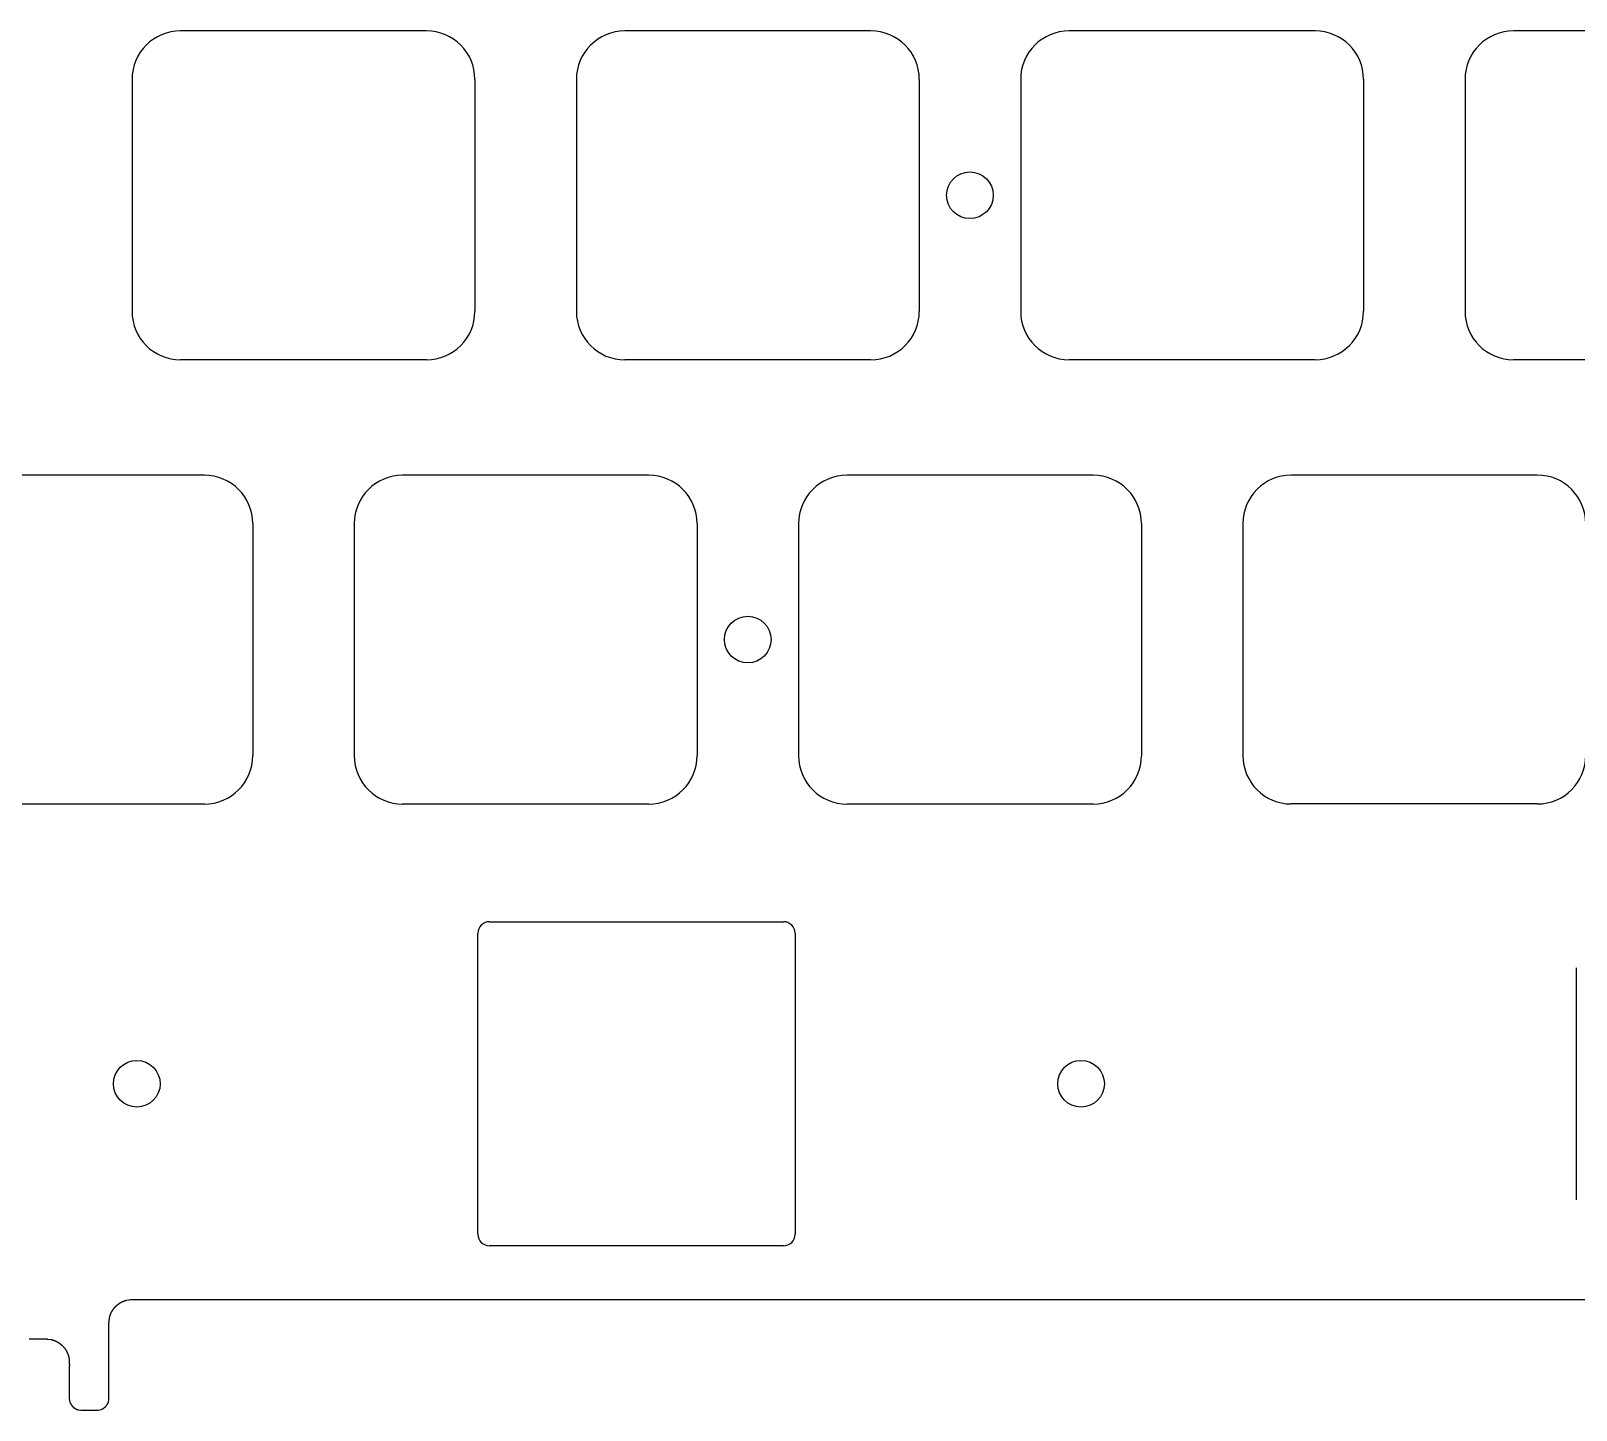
# Model space of a CAD drawing. Header units: millimetres. Extents: x -9 to 276, y -90 to 14.
# Drawn here: x 59.8 to 126, y -90.2 to -31.1 of the extents above; entities that cross this region are included whole.
import ezdxf

# ---------------------------------------------------------------- set-up
doc = ezdxf.new("R2010")
doc.units = ezdxf.units.MM
doc.layers.add('BLACK', color=7, linetype='CONTINUOUS')

msp = doc.modelspace()

# ---------------------------------------------------------------- linework, layer by layer
at = {"layer": 'BLACK', "linetype": 'Continuous'}
for p, q in [((76.7154, -31.0541), (66.165399, -31.0541)), ((95.76685, -31.05615), (85.216849, -31.05615)), ((114.81395, -31.05205), (104.263949, -31.05205)), ((133.8654, -31.0541), (123.315399, -31.0541)), ((64.0904, -33.1291), (64.0904, -43.079101)), ((78.7904, -33.1291), (78.7904, -43.0791)), ((83.14185, -33.13115), (83.14185, -43.081151)), ((97.84185, -33.13115), (97.84185, -43.08115)), ((102.18895, -33.12705), (102.18895, -43.077051)), ((116.88895, -33.12705), (116.88895, -43.07705)), ((121.2404, -33.1291), (121.2404, -43.079101)), ((76.7154, -45.1541), (66.1654, -45.1541)), ((95.76685, -45.15615), (85.21685, -45.15615)), ((114.81395, -45.15205), (104.26395, -45.15205)), ((133.8654, -45.1541), (123.3154, -45.1541)), ((67.1904, -50.1041), (56.640399, -50.1041)), ((86.2404, -50.1041), (75.690399, -50.1041)), ((105.29185, -50.10615), (94.741849, -50.10615)), ((124.33895, -50.10205), (113.788949, -50.10205)), ((69.2654, -52.1791), (69.2654, -62.1291)), ((73.6154, -52.1791), (73.6154, -62.129101)), ((88.3154, -52.1791), (88.3154, -62.1291)), ((92.66685, -52.18115), (92.66685, -62.131151)), ((107.36685, -52.18115), (107.36685, -62.13115)), ((111.71395, -52.17705), (111.71395, -62.127051)), ((67.1904, -64.2041), (56.6404, -64.2041)), ((86.2404, -64.2041), (75.6904, -64.2041)), ((105.29185, -64.20615), (94.74185, -64.20615)), ((124.33895, -64.20205), (113.78895, -64.20205)), ((79.4184, -69.25), (92.0184, -69.25)), ((78.9184, -82.65), (78.9184, -69.75)), ((92.5184, -69.75), (92.5184, -82.65)), ((126.00145, -71.22705), (126.00145, -81.177051)), ((92.0184, -83.15), (79.4184, -83.15)), ((63.857661, -85.480171), (64.018272, -85.453465)), ((64.018272, -85.453465), (64.086645, -85.450866)), ((64.086645, -85.450866), (64.20926, -85.45)), ((64.20926, -85.45), (64.248984, -85.449874)), ((64.248984, -85.449874), (64.288296, -85.449824)), ((64.288296, -85.449824), (64.329797, -85.449842)), ((64.329797, -85.449842), (64.381158, -85.449928)), ((64.381158, -85.449928), (64.421574, -85.45)), ((64.421574, -85.45), (64.480328, -85.450049)), ((64.480328, -85.450049), (64.555753, -85.450042)), ((64.555753, -85.450042), (64.612163, -85.450012)), ((64.612163, -85.450012), (64.633887, -85.45)), ((64.633887, -85.45), (64.825739, -85.449931)), ((64.825739, -85.449931), (65.047982, -85.449923)), ((65.047982, -85.449923), (65.30978, -85.449967)), ((65.30978, -85.449967), (65.480148, -85.45)), ((65.480148, -85.45), (65.829948, -85.450022)), ((65.829948, -85.450022), (66.128229, -85.450009)), ((66.128229, -85.450009), (66.296502, -85.45)), ((66.296502, -85.45), (66.987075, -85.449998)), ((66.987075, -85.449998), (67.131047, -85.45)), ((67.131047, -85.45), (68.474748, -85.450002)), ((68.474748, -85.450002), (68.854714, -85.45)), ((68.854714, -85.45), (70.543776, -85.45)), ((70.543776, -85.45), (70.547278, -85.45)), ((70.547278, -85.45), (72.239842, -85.45)), ((72.239842, -85.45), (75.62497, -85.45)), ((75.62497, -85.45), (79.010099, -85.45)), ((79.010099, -85.45), (82.395227, -85.45)), ((82.395227, -85.45), (89.165483, -85.45)), ((89.165483, -85.45), (95.935739, -85.45)), ((95.935739, -85.45), (102.705995, -85.45)), ((102.705995, -85.45), (116.246508, -85.45)), ((116.246508, -85.45), (129.78702, -85.45)), ((63.156026, -86.123033), (63.15746, -86.118842)), ((63.15746, -86.118842), (63.158912, -86.114658)), ((63.158912, -86.114658), (63.160381, -86.11049)), ((63.160381, -86.11049), (63.161868, -86.106329)), ((63.161868, -86.106329), (63.163371, -86.102182)), ((63.163371, -86.102182), (63.164893, -86.098043)), ((63.164893, -86.098043), (63.166431, -86.093918)), ((63.166431, -86.093918), (63.167987, -86.089801)), ((63.167987, -86.089801), (63.16956, -86.085698)), ((63.16956, -86.085698), (63.17115, -86.081603)), ((63.17115, -86.081603), (63.172758, -86.077521)), ((63.172758, -86.077521), (63.174383, -86.073447)), ((63.174383, -86.073447), (63.176025, -86.069386)), ((63.176025, -86.069386), (63.177685, -86.065334)), ((63.177685, -86.065334), (63.179361, -86.061294)), ((63.179361, -86.061294), (63.181056, -86.057263)), ((63.181056, -86.057263), (63.182767, -86.053244)), ((63.182767, -86.053244), (63.184497, -86.049233)), ((63.184497, -86.049233), (63.186242, -86.045235)), ((63.186242, -86.045235), (63.188007, -86.041245)), ((63.188007, -86.041245), (63.189787, -86.037268)), ((63.189787, -86.037268), (63.191586, -86.033298)), ((63.191586, -86.033298), (63.193401, -86.029341)), ((63.193401, -86.029341), (63.195235, -86.025392)), ((63.195235, -86.025392), (63.197085, -86.021455)), ((63.197085, -86.021455), (63.198953, -86.017526)), ((63.198953, -86.017526), (63.200838, -86.013608)), ((63.200838, -86.013608), (63.202741, -86.009699)), ((63.202741, -86.009699), (63.204661, -86.005802)), ((63.204661, -86.005802), (63.206599, -86.001912)), ((63.206599, -86.001912), (63.208554, -85.998035)), ((63.208554, -85.998035), (63.210527, -85.994165)), ((63.210527, -85.994165), (63.212517, -85.990306)), ((63.212517, -85.990306), (63.214525, -85.986456)), ((63.214525, -85.986456), (63.21655, -85.982617)), ((63.21655, -85.982617), (63.218593, -85.978786)), ((63.218593, -85.978786), (63.220653, -85.974965)), ((63.220653, -85.974965), (63.222732, -85.971153)), ((63.222732, -85.971153), (63.224827, -85.967352)), ((63.224827, -85.967352), (63.226941, -85.963559)), ((63.226941, -85.963559), (63.229072, -85.959777)), ((63.229072, -85.959777), (63.231221, -85.956002)), ((63.231221, -85.956002), (63.233387, -85.952238)), ((63.233387, -85.952238), (63.235572, -85.948482)), ((63.235572, -85.948482), (63.237773, -85.944737)), ((63.237773, -85.944737), (63.239994, -85.941)), ((63.239994, -85.941), (63.242231, -85.937273)), ((63.242231, -85.937273), (63.244487, -85.933554)), ((63.244487, -85.933554), (63.24676, -85.929845)), ((63.24676, -85.929845), (63.249052, -85.926144)), ((63.249052, -85.926144), (63.251361, -85.922453)), ((63.251361, -85.922453), (63.253689, -85.91877)), ((63.253689, -85.91877), (63.256034, -85.915097)), ((63.256034, -85.915097), (63.258397, -85.911432)), ((63.258397, -85.911432), (63.260779, -85.907777)), ((63.260779, -85.907777), (63.263179, -85.90413)), ((63.263179, -85.90413), (63.265596, -85.900492)), ((63.265596, -85.900492), (63.268033, -85.896862)), ((63.268033, -85.896862), (63.270487, -85.893242)), ((63.270487, -85.893242), (63.272959, -85.88963)), ((63.272959, -85.88963), (63.27545, -85.886027)), ((63.27545, -85.886027), (63.277959, -85.882432)), ((63.277959, -85.882432), (63.280487, -85.878847)), ((63.280487, -85.878847), (63.283033, -85.875269)), ((63.283033, -85.875269), (63.286877, -85.869933)), ((63.286877, -85.869933), (63.29208, -85.86283)), ((63.29208, -85.86283), (63.297375, -85.855736)), ((63.297375, -85.855736), (63.302761, -85.848654)), ((63.302761, -85.848654), (63.308238, -85.841585)), ((63.308238, -85.841585), (63.313803, -85.834531)), ((63.313803, -85.834531), (63.319457, -85.827496)), ((63.319457, -85.827496), (63.325196, -85.820481)), ((63.325196, -85.820481), (63.331021, -85.813488)), ((63.331021, -85.813488), (63.336928, -85.80652)), ((63.336928, -85.80652), (63.342918, -85.799579)), ((63.342918, -85.799579), (63.348988, -85.792667)), ((63.348988, -85.792667), (63.355136, -85.785788)), ((63.355136, -85.785788), (63.361361, -85.778942)), ((63.361361, -85.778942), (63.367661, -85.772133)), ((63.367661, -85.772133), (63.374034, -85.765363)), ((63.374034, -85.765363), (63.380477, -85.758635)), ((63.380477, -85.758635), (63.386989, -85.75195)), ((63.386989, -85.75195), (63.393568, -85.745312)), ((63.393568, -85.745312), (63.400211, -85.738722)), ((63.400211, -85.738722), (63.406916, -85.732183)), ((63.406916, -85.732183), (63.413681, -85.725698)), ((63.413681, -85.725698), (63.420503, -85.719269)), ((63.420503, -85.719269), (63.427381, -85.712897)), ((63.427381, -85.712897), (63.43431, -85.706586)), ((63.43431, -85.706586), (63.437794, -85.703454)), ((63.437794, -85.703454), (63.44129, -85.700338)), ((63.44129, -85.700338), (63.444798, -85.697238)), ((63.444798, -85.697238), (63.448317, -85.694154)), ((63.448317, -85.694154), (63.451847, -85.691088)), ((63.451847, -85.691088), (63.455388, -85.688038)), ((63.455388, -85.688038), (63.45894, -85.685006)), ((63.45894, -85.685006), (63.462502, -85.681991)), ((63.462502, -85.681991), (63.466074, -85.678995)), ((63.466074, -85.678995), (63.469655, -85.676015)), ((63.469655, -85.676015), (63.473245, -85.673056)), ((63.473245, -85.673056), (63.476845, -85.670113)), ((63.476845, -85.670113), (63.480453, -85.667191)), ((63.480453, -85.667191), (63.484069, -85.664287)), ((63.484069, -85.664287), (63.487692, -85.661403)), ((63.487692, -85.661403), (63.491325, -85.658538)), ((63.491325, -85.658538), (63.494962, -85.655694)), ((63.494962, -85.655694), (63.498609, -85.652868)), ((63.498609, -85.652868), (63.502259, -85.650064)), ((63.502259, -85.650064), (63.505919, -85.647279)), ((63.505919, -85.647279), (63.509581, -85.644517)), ((63.509581, -85.644517), (63.513252, -85.641774)), ((63.513252, -85.641774), (63.516925, -85.639054)), ((63.516925, -85.639054), (63.520605, -85.636353)), ((63.520605, -85.636353), (63.524287, -85.633676)), ((63.524287, -85.633676), (63.527976, -85.631018)), ((63.527976, -85.631018), (63.531666, -85.628385)), ((63.531666, -85.628385), (63.535363, -85.625771)), ((63.535363, -85.625771), (63.542438, -85.620837)), ((63.542438, -85.620837), (63.546139, -85.618292)), ((63.546139, -85.618292), (63.549846, -85.615766)), ((63.549846, -85.615766), (63.55355, -85.613267)), ((63.55355, -85.613267), (63.557261, -85.610788)), ((63.557261, -85.610788), (63.560968, -85.608335)), ((63.560968, -85.608335), (63.564682, -85.605902)), ((63.564682, -85.605902), (63.568393, -85.603494)), ((63.568393, -85.603494), (63.572112, -85.601106)), ((63.572112, -85.601106), (63.575828, -85.598742)), ((63.575828, -85.598742), (63.579552, -85.596398)), ((63.579552, -85.596398), (63.583274, -85.594079)), ((63.583274, -85.594079), (63.587003, -85.591778)), ((63.587003, -85.591778), (63.590731, -85.589502)), ((63.590731, -85.589502), (63.594467, -85.587245)), ((63.594467, -85.587245), (63.598202, -85.585011)), ((63.598202, -85.585011), (63.601944, -85.582796)), ((63.601944, -85.582796), (63.605687, -85.580605)), ((63.605687, -85.580605), (63.609438, -85.578432)), ((63.609438, -85.578432), (63.613189, -85.576282)), ((63.613189, -85.576282), (63.616948, -85.57415)), ((63.616948, -85.57415), (63.620708, -85.572041)), ((63.620708, -85.572041), (63.624476, -85.56995)), ((63.624476, -85.56995), (63.628247, -85.567881)), ((63.628247, -85.567881), (63.632024, -85.565831)), ((63.632024, -85.565831), (63.635805, -85.563802)), ((63.635805, -85.563802), (63.639593, -85.561791)), ((63.639593, -85.561791), (63.643385, -85.559801)), ((63.643385, -85.559801), (63.647185, -85.55783)), ((63.647185, -85.55783), (63.650988, -85.555879)), ((63.650988, -85.555879), (63.6548, -85.553947)), ((63.6548, -85.553947), (63.658616, -85.552035)), ((63.658616, -85.552035), (63.66244, -85.550141)), ((63.66244, -85.550141), (63.666269, -85.548267)), ((63.666269, -85.548267), (63.670107, -85.546411)), ((63.670107, -85.546411), (63.67395, -85.544575)), ((63.67395, -85.544575), (63.677802, -85.542757)), ((63.677802, -85.542757), (63.681659, -85.540958)), ((63.681659, -85.540958), (63.685526, -85.539177)), ((63.685526, -85.539177), (63.689399, -85.537415)), ((63.689399, -85.537415), (63.693281, -85.535671)), ((63.693281, -85.535671), (63.69717, -85.533946)), ((63.69717, -85.533946), (63.701068, -85.532239)), ((63.701068, -85.532239), (63.704974, -85.53055)), ((63.704974, -85.53055), (63.708889, -85.528879)), ((63.708889, -85.528879), (63.712812, -85.527226)), ((63.712812, -85.527226), (63.716745, -85.525591)), ((63.716745, -85.525591), (63.720686, -85.523974)), ((63.720686, -85.523974), (63.724637, -85.522375)), ((63.724637, -85.522375), (63.728598, -85.520793)), ((63.728598, -85.520793), (63.732568, -85.519229)), ((63.732568, -85.519229), (63.736548, -85.517683)), ((63.736548, -85.517683), (63.740538, -85.516154)), ((63.740538, -85.516154), (63.74855, -85.513149)), ((63.74855, -85.513149), (63.756604, -85.510213)), ((63.756604, -85.510213), (63.764702, -85.507347)), ((63.764702, -85.507347), (63.772846, -85.504549)), ((63.772846, -85.504549), (63.781037, -85.501819)), ((63.781037, -85.501819), (63.789277, -85.499158)), ((63.789277, -85.499158), (63.797568, -85.496564)), ((63.797568, -85.496564), (63.805911, -85.494038)), ((63.805911, -85.494038), (63.814308, -85.49158)), ((63.814308, -85.49158), (63.822761, -85.489188)), ((63.822761, -85.489188), (63.831271, -85.486863)), ((63.831271, -85.486863), (63.83984, -85.484606)), ((63.83984, -85.484606), (63.848469, -85.482415)), ((63.848469, -85.482415), (63.857162, -85.480291)), ((63.857162, -85.480291), (63.857661, -85.480171)), ((63.101446, -86.964512), (63.10148, -86.651291)), ((63.101461, -86.506967), (63.101481, -86.494115)), ((63.101466, -86.519057), (63.101461, -86.506967)), ((63.101511, -86.540875), (63.101466, -86.519057)), ((63.10148, -86.651291), (63.101535, -86.589144)), ((63.101481, -86.494115), (63.101804, -86.45729)), ((63.101536, -86.551282), (63.101511, -86.540875)), ((63.101535, -86.588867), (63.101553, -86.572037)), ((63.101535, -86.589144), (63.101535, -86.588867)), ((63.101553, -86.572037), (63.101536, -86.551282)), ((63.101804, -86.45729), (63.102854, -86.414793)), ((63.102854, -86.414793), (63.107074, -86.34406)), ((63.107074, -86.34406), (63.137767, -86.182937)), ((63.137767, -86.182937), (63.138957, -86.178584)), ((63.138957, -86.178584), (63.140166, -86.174239)), ((63.140166, -86.174239), (63.141392, -86.169909)), ((63.141392, -86.169909), (63.142636, -86.165588)), ((63.142636, -86.165588), (63.143896, -86.161282)), ((63.143896, -86.161282), (63.145174, -86.156984)), ((63.145174, -86.156984), (63.14647, -86.152702)), ((63.14647, -86.152702), (63.147783, -86.148427)), ((63.147783, -86.148427), (63.149113, -86.144168)), ((63.149113, -86.144168), (63.150461, -86.139917)), ((63.150461, -86.139917), (63.151826, -86.13568)), ((63.151826, -86.13568), (63.153209, -86.131452)), ((63.153209, -86.131452), (63.154608, -86.127238)), ((63.154608, -86.127238), (63.156026, -86.123033)), ((59.677355, -87.143758), (59.768093, -87.143739)), ((59.768093, -87.143739), (59.836413, -87.143718)), ((59.836413, -87.143718), (59.919103, -87.143731)), ((59.919103, -87.143731), (59.987776, -87.143743)), ((59.987776, -87.143743), (60.053557, -87.143718)), ((60.053557, -87.143718), (60.098644, -87.143664)), ((60.098644, -87.143664), (60.137411, -87.143616)), ((60.137411, -87.143616), (60.177946, -87.143593)), ((60.177946, -87.143593), (60.221844, -87.143619)), ((60.221844, -87.143619), (60.270701, -87.143718)), ((60.270701, -87.143718), (60.324035, -87.143898)), ((60.324035, -87.143898), (60.366002, -87.144064)), ((60.366002, -87.144064), (60.399552, -87.144196)), ((60.399552, -87.144196), (60.40247, -87.144207)), ((60.40247, -87.144207), (60.422096, -87.144298)), ((60.422096, -87.144298), (60.430108, -87.144372)), ((60.430108, -87.144372), (60.43729, -87.144485)), ((60.43729, -87.144485), (60.443918, -87.144652)), ((60.443918, -87.144652), (60.447112, -87.144761)), ((60.447112, -87.144761), (60.450271, -87.144889)), ((60.450271, -87.144889), (60.453432, -87.145038)), ((60.453432, -87.145038), (60.456627, -87.14521)), ((60.456627, -87.14521), (60.459893, -87.145407)), ((60.459893, -87.145407), (60.463263, -87.145631)), ((60.463263, -87.145631), (60.62327, -87.168632)), ((60.62327, -87.168632), (60.627627, -87.169569)), ((60.627627, -87.169569), (60.631969, -87.170524)), ((60.631969, -87.170524), (60.636292, -87.171495)), ((60.636292, -87.171495), (60.6406, -87.172483)), ((60.6406, -87.172483), (60.64489, -87.173487)), ((60.64489, -87.173487), (60.649166, -87.174509)), ((60.649166, -87.174509), (60.653424, -87.175547)), ((60.653424, -87.175547), (60.657669, -87.176602)), ((60.657669, -87.176602), (60.661897, -87.177674)), ((60.661897, -87.177674), (60.666111, -87.178763)), ((60.666111, -87.178763), (60.670309, -87.179868)), ((60.670309, -87.179868), (60.674494, -87.180991)), ((60.674494, -87.180991), (60.678665, -87.18213)), ((60.678665, -87.18213), (60.682822, -87.183287)), ((60.682822, -87.183287), (60.686965, -87.18446)), ((60.686965, -87.18446), (60.691096, -87.18565)), ((60.691096, -87.18565), (60.695213, -87.186858)), ((60.695213, -87.186858), (60.699317, -87.188082)), ((60.699317, -87.188082), (60.70341, -87.189324)), ((60.70341, -87.189324), (60.70749, -87.190583)), ((60.70749, -87.190583), (60.711559, -87.191859)), ((60.711559, -87.191859), (60.715615, -87.193153)), ((60.715615, -87.193153), (60.719661, -87.194464)), ((60.719661, -87.194464), (60.723696, -87.195792)), ((60.723696, -87.195792), (60.72772, -87.197138)), ((60.72772, -87.197138), (60.731733, -87.198501)), ((60.731733, -87.198501), (60.73973, -87.201281)), ((60.73973, -87.201281), (60.747688, -87.204132)), ((60.747688, -87.204132), (60.75561, -87.207055)), ((60.75561, -87.207055), (60.763498, -87.210051)), ((60.763498, -87.210051), (60.771353, -87.213119)), ((60.771353, -87.213119), (60.779179, -87.216262)), ((60.779179, -87.216262), (60.786976, -87.21948)), ((60.786976, -87.21948), (60.794748, -87.222773)), ((60.794748, -87.222773), (60.802497, -87.226143)), ((60.802497, -87.226143), (60.810224, -87.229591)), ((60.810224, -87.229591), (60.817931, -87.233118)), ((60.817931, -87.233118), (60.825622, -87.236725)), ((60.825622, -87.236725), (60.833298, -87.240413)), ((60.833298, -87.240413), (60.840961, -87.244184)), ((60.840961, -87.244184), (60.848613, -87.248039)), ((60.848613, -87.248039), (60.856258, -87.251979)), ((60.856258, -87.251979), (60.863896, -87.256005)), ((60.863896, -87.256005), (60.871531, -87.260121)), ((60.871531, -87.260121), (60.879164, -87.264326)), ((60.879164, -87.264326), (60.886799, -87.268623)), ((60.886799, -87.268623), (60.894437, -87.273013)), ((60.894437, -87.273013), (60.902081, -87.2775)), ((60.902081, -87.2775), (60.909733, -87.282083)), ((60.909733, -87.282083), (60.917397, -87.286767)), ((60.917397, -87.286767), (60.925074, -87.291553)), ((60.925074, -87.291553), (60.932767, -87.296442)), ((60.932767, -87.296442), (60.940284, -87.301311)), ((60.940284, -87.301311), (60.944154, -87.303852)), ((60.944154, -87.303852), (60.948018, -87.306414)), ((60.948018, -87.306414), (60.951871, -87.308993)), ((60.951871, -87.308993), (60.955718, -87.311592)), ((60.955718, -87.311592), (60.959554, -87.314207)), ((60.959554, -87.314207), (60.963384, -87.316842)), ((60.963384, -87.316842), (60.967201, -87.319493)), ((60.967201, -87.319493), (60.971011, -87.322164)), ((60.971011, -87.322164), (60.974808, -87.324849)), ((60.974808, -87.324849), (60.978599, -87.327555)), ((60.978599, -87.327555), (60.982374, -87.330275)), ((60.982374, -87.330275), (60.986143, -87.333014)), ((60.986143, -87.333014), (60.989897, -87.335767)), ((60.989897, -87.335767), (60.993642, -87.33854)), ((60.993642, -87.33854), (60.997373, -87.341325)), ((60.997373, -87.341325), (61.001095, -87.34413)), ((61.001095, -87.34413), (61.0048, -87.346947)), ((61.0048, -87.346947), (61.008497, -87.349783)), ((61.008497, -87.349783), (61.012177, -87.352631)), ((61.012177, -87.352631), (61.015848, -87.355498)), ((61.015848, -87.355498), (61.019501, -87.358376)), ((61.019501, -87.358376), (61.023145, -87.361272)), ((61.023145, -87.361272), (61.026771, -87.364179)), ((61.026771, -87.364179), (61.030387, -87.367105)), ((61.030387, -87.367105), (61.033983, -87.37004)), ((61.033983, -87.37004), (61.03757, -87.372994)), ((61.03757, -87.372994), (61.041137, -87.375957)), ((61.041137, -87.375957), (61.044694, -87.378938)), ((61.044694, -87.378938), (61.048231, -87.381928)), ((61.048231, -87.381928), (61.051757, -87.384935)), ((61.051757, -87.384935), (61.055262, -87.387951)), ((61.055262, -87.387951), (61.058757, -87.390983)), ((61.058757, -87.390983), (61.06223, -87.394024)), ((61.06223, -87.394024), (61.065692, -87.397082)), ((61.065692, -87.397082), (61.069132, -87.400147)), ((61.069132, -87.400147), (61.07256, -87.403229)), ((61.07256, -87.403229), (61.075966, -87.406318)), ((61.075966, -87.406318), (61.079361, -87.409423)), ((61.079361, -87.409423), (61.082732, -87.412534)), ((61.082732, -87.412534), (61.086092, -87.415662)), ((61.086092, -87.415662), (61.089428, -87.418795)), ((61.089428, -87.418795), (61.092752, -87.421945)), ((61.092752, -87.421945), (61.096053, -87.425099)), ((61.096053, -87.425099), (61.099341, -87.42827)), ((61.099341, -87.42827), (61.102605, -87.431445)), ((61.102605, -87.431445), (61.105856, -87.434636)), ((61.105856, -87.434636), (61.109082, -87.43783)), ((61.109082, -87.43783), (61.112296, -87.441041)), ((61.112296, -87.441041), (61.115485, -87.444254)), ((61.115485, -87.444254), (61.118661, -87.447483)), ((63.101445, -87.376621), (63.101446, -86.964512)), ((63.101446, -87.504764), (63.101445, -87.376621)), ((61.118661, -87.447483), (61.121812, -87.450715)), ((61.121812, -87.450715), (61.124949, -87.453962)), ((61.124949, -87.453962), (61.128061, -87.457212)), ((61.128061, -87.457212), (61.131159, -87.460476)), ((61.131159, -87.460476), (61.134232, -87.463743)), ((61.134232, -87.463743), (61.13729, -87.467024)), ((61.13729, -87.467024), (61.140323, -87.470307)), ((61.140323, -87.470307), (61.143342, -87.473604)), ((61.143342, -87.473604), (61.146335, -87.476902)), ((61.146335, -87.476902), (61.149313, -87.480214)), ((61.149313, -87.480214), (61.152266, -87.483528)), ((61.152266, -87.483528), (61.155203, -87.486855)), ((61.155203, -87.486855), (61.158115, -87.490182)), ((61.158115, -87.490182), (61.161011, -87.493524)), ((61.161011, -87.493524), (61.163881, -87.496865)), ((61.163881, -87.496865), (61.166736, -87.500219)), ((61.166736, -87.500219), (61.169565, -87.503574)), ((61.169565, -87.503574), (61.172378, -87.506941)), ((61.172378, -87.506941), (61.175165, -87.510308)), ((61.175165, -87.510308), (61.177936, -87.513688)), ((61.177936, -87.513688), (61.180681, -87.517066)), ((61.180681, -87.517066), (61.18341, -87.520458)), ((61.18341, -87.520458), (61.186112, -87.523848)), ((61.186112, -87.523848), (61.188799, -87.52725)), ((61.188799, -87.52725), (61.191458, -87.530651)), ((61.191458, -87.530651), (61.194102, -87.534064)), ((61.194102, -87.534064), (61.196719, -87.537475)), ((61.196719, -87.537475), (61.19932, -87.540898)), ((61.19932, -87.540898), (61.201715, -87.544081)), ((61.201715, -87.544081), (61.206806, -87.550943)), ((61.206806, -87.550943), (61.211862, -87.55789)), ((61.211862, -87.55789), (61.216879, -87.56492)), ((61.216879, -87.56492), (61.221857, -87.572033)), ((61.221857, -87.572033), (61.226795, -87.579227)), ((61.226795, -87.579227), (61.231691, -87.586501)), ((61.231691, -87.586501), (61.236543, -87.593852)), ((61.236543, -87.593852), (61.24135, -87.601281)), ((61.24135, -87.601281), (61.24611, -87.608784)), ((61.24611, -87.608784), (61.250822, -87.616359)), ((61.250822, -87.616359), (61.255484, -87.624006)), ((61.255484, -87.624006), (61.260095, -87.63172)), ((61.260095, -87.63172), (61.264652, -87.639502)), ((61.264652, -87.639502), (61.269154, -87.647347)), ((61.269154, -87.647347), (61.2736, -87.655253)), ((61.2736, -87.655253), (61.277987, -87.663219)), ((61.277987, -87.663219), (61.282314, -87.67124)), ((61.282314, -87.67124), (61.286578, -87.679314)), ((61.286578, -87.679314), (61.290779, -87.687438)), ((61.290779, -87.687438), (61.294915, -87.695609)), ((61.294915, -87.695609), (61.298983, -87.703823)), ((61.298983, -87.703823), (61.302981, -87.712077)), ((61.302981, -87.712077), (61.306909, -87.720367)), ((61.306909, -87.720367), (61.310764, -87.72869)), ((61.310764, -87.72869), (61.314545, -87.737042)), ((61.314545, -87.737042), (61.318249, -87.745418)), ((61.318249, -87.745418), (61.321875, -87.753815)), ((61.321875, -87.753815), (61.325421, -87.762228)), ((61.325421, -87.762228), (61.328886, -87.770653)), ((61.328886, -87.770653), (61.332267, -87.779086)), ((61.332267, -87.779086), (61.335565, -87.787522)), ((61.335565, -87.787522), (61.338775, -87.795956)), ((61.338775, -87.795956), (61.340348, -87.800173)), ((61.340348, -87.800173), (61.341898, -87.804384)), ((61.341898, -87.804384), (61.343427, -87.808595)), ((61.343427, -87.808595), (61.344932, -87.812801)), ((61.344932, -87.812801), (61.346416, -87.817005)), ((61.346416, -87.817005), (61.347876, -87.821202)), ((61.347876, -87.821202), (61.349313, -87.825395)), ((61.349313, -87.825395), (61.350727, -87.829582)), ((61.350727, -87.829582), (61.352118, -87.833762)), ((61.352118, -87.833762), (61.353486, -87.837936)), ((61.353486, -87.837936), (61.35483, -87.842101)), ((61.35483, -87.842101), (61.35615, -87.846259)), ((61.35615, -87.846259), (61.357447, -87.850407)), ((61.357447, -87.850407), (61.35872, -87.854546)), ((61.35872, -87.854546), (61.358763, -87.854688)), ((61.358763, -87.854688), (61.360011, -87.858816)), ((61.360011, -87.858816), (61.361235, -87.862935)), ((61.361235, -87.862935), (61.362432, -87.867033)), ((61.362432, -87.867033), (61.363606, -87.871124)), ((61.363606, -87.871124), (61.364754, -87.875199)), ((61.364754, -87.875199), (61.36588, -87.879267)), ((61.36588, -87.879267), (61.366982, -87.883323)), ((61.366982, -87.883323), (61.368062, -87.887375)), ((61.368062, -87.887375), (61.369119, -87.891418)), ((61.369119, -87.891418), (61.370155, -87.895459)), ((61.370155, -87.895459), (61.371169, -87.899495)), ((61.371169, -87.899495), (61.372162, -87.90353)), ((61.372162, -87.90353), (61.374086, -87.9116)), ((61.374086, -87.9116), (61.375931, -87.91968)), ((61.375931, -87.91968), (61.377698, -87.927781)), ((61.377698, -87.927781), (61.379391, -87.935916)), ((61.379391, -87.935916), (61.381012, -87.944095)), ((61.381012, -87.944095), (61.382562, -87.952332)), ((61.382562, -87.952332), (61.384045, -87.960639)), ((61.384045, -87.960639), (61.385461, -87.969028)), ((61.385461, -87.969028), (61.386813, -87.977515)), ((61.386813, -87.977515), (61.388101, -87.986114)), ((61.388101, -87.986114), (61.389328, -87.99484)), ((61.389328, -87.99484), (61.390495, -88.003709)), ((61.390495, -88.003709), (61.391602, -88.01274)), ((61.391602, -88.01274), (61.39265, -88.021953)), ((61.39265, -88.021953), (61.393642, -88.031367)), ((61.393642, -88.031367), (61.394577, -88.041005)), ((61.394577, -88.041005), (61.395456, -88.050894)), ((61.395456, -88.050894), (61.396279, -88.061061)), ((61.396279, -88.061061), (61.397048, -88.071537)), ((61.397048, -88.071537), (61.397761, -88.082358)), ((61.397761, -88.082358), (61.398421, -88.093564)), ((61.398421, -88.093564), (61.399026, -88.105201)), ((61.399026, -88.105201), (61.399576, -88.117323)), ((63.101445, -87.854492), (63.101446, -87.504764)), ((63.101445, -88.049256), (63.101445, -87.854492)), ((63.101445, -88.257288), (63.101445, -88.049256)), ((61.399576, -88.117323), (61.400071, -88.129993)), ((61.400071, -88.129993), (61.400512, -88.143284)), ((61.400512, -88.143284), (61.400896, -88.157289)), ((61.400896, -88.157289), (61.401223, -88.172118)), ((61.401223, -88.172118), (61.401443, -88.184614)), ((61.40134, -88.438586), (61.401301, -88.479563)), ((61.401301, -88.479563), (61.401325, -88.528008)), ((61.401325, -88.528008), (61.401384, -88.573182)), ((61.401443, -88.40166), (61.40134, -88.438586)), ((61.401384, -88.573182), (61.401443, -88.618705)), ((61.401443, -88.184614), (61.401666, -88.201296)), ((61.401545, -88.378183), (61.401443, -88.40166)), ((61.401443, -88.618705), (61.40148, -88.687532)), ((61.40148, -88.687532), (61.401459, -88.78774)), ((61.401664, -88.354619), (61.401545, -88.378183)), ((61.401838, -88.318763), (61.401664, -88.354619)), ((61.401666, -88.201296), (61.401831, -88.219522)), ((61.401831, -88.219522), (61.401935, -88.239612)), ((61.401946, -88.287797), (61.401838, -88.318763)), ((61.401935, -88.239612), (61.401975, -88.26207)), ((61.401975, -88.26207), (61.401946, -88.287797)), ((63.101443, -88.532), (63.101445, -88.474432)), ((63.101445, -88.691576), (63.101443, -88.532)), ((63.101445, -88.36586), (63.101445, -88.257288)), ((63.101445, -88.474432), (63.101445, -88.36586)), ((63.101469, -88.803352), (63.101445, -88.691576)), ((61.40143, -89.398679), (61.401411, -89.437611)), ((61.401443, -89.37871), (61.40143, -89.398679)), ((61.401443, -88.835849), (61.401439, -88.989779)), ((61.401439, -88.989779), (61.401443, -89.052994)), ((61.401443, -89.052994), (61.401441, -89.135224)), ((61.401441, -89.135224), (61.401443, -89.270138)), ((61.401459, -88.78774), (61.401443, -88.835849)), ((61.401443, -89.270138), (61.401446, -89.287203)), ((61.401452, -89.334568), (61.401443, -89.37871)), ((61.401446, -89.287203), (61.401452, -89.334568)), ((63.101365, -89.240706), (63.101416, -89.161412)), ((63.101376, -89.297366), (63.101365, -89.240706)), ((63.101444, -89.343008), (63.101376, -89.297366)), ((63.101416, -89.161412), (63.101444, -89.125864)), ((63.101444, -89.125864), (63.101493, -89.009161)), ((63.101562, -89.384127), (63.101444, -89.343008)), ((63.101484, -88.866728), (63.101469, -88.803352)), ((63.101493, -89.009161), (63.101484, -88.866728)), ((63.101681, -89.425486), (63.101562, -89.384127)), ((63.101731, -89.460408), (63.101681, -89.425486)), ((61.401064, -89.681087), (61.401044, -89.684378)), ((61.401044, -89.684378), (61.401052, -89.687473)), ((61.401052, -89.687473), (61.401096, -89.690543)), ((61.401167, -89.673232), (61.401064, -89.681087)), ((61.401096, -89.690543), (61.401181, -89.693759)), ((61.40134, -89.659942), (61.401167, -89.673232)), ((61.401181, -89.693759), (61.401314, -89.697292)), ((61.401314, -89.697292), (61.401501, -89.701315)), ((61.401458, -89.645774), (61.40134, -89.659942)), ((61.401411, -89.437611), (61.401443, -89.487282)), ((61.401443, -89.487282), (61.401485, -89.515769)), ((61.401514, -89.633407), (61.401458, -89.645774)), ((61.401485, -89.515769), (61.401536, -89.551145)), ((61.401501, -89.701315), (61.409301, -89.782261)), ((61.401548, -89.619174), (61.401514, -89.633407)), ((61.401536, -89.551145), (61.401565, -89.586622)), ((61.401565, -89.586622), (61.401548, -89.619174)), ((61.409301, -89.782261), (61.430382, -89.861361)), ((61.430382, -89.861361), (61.432491, -89.866655)), ((61.432491, -89.866655), (61.434706, -89.871998)), ((61.434706, -89.871998), (61.437027, -89.877387)), ((61.437027, -89.877387), (61.439454, -89.882822)), ((61.439454, -89.882822), (61.441987, -89.888298)), ((61.441987, -89.888298), (61.444626, -89.893813)), ((61.444626, -89.893813), (61.447372, -89.899364)), ((61.447372, -89.899364), (61.450223, -89.904948)), ((61.450223, -89.904948), (61.453179, -89.910562)), ((61.453179, -89.910562), (61.45624, -89.916203)), ((61.45624, -89.916203), (61.459404, -89.921866)), ((61.459404, -89.921866), (61.46267, -89.927549)), ((61.46267, -89.927549), (61.466038, -89.933248)), ((61.466038, -89.933248), (61.469506, -89.938958)), ((61.469506, -89.938958), (61.473071, -89.944675)), ((61.473071, -89.944675), (61.476734, -89.950397)), ((61.476734, -89.950397), (61.480491, -89.956118)), ((61.480491, -89.956118), (61.48434, -89.961833)), ((61.48434, -89.961833), (61.48828, -89.96754)), ((61.48828, -89.96754), (61.492308, -89.973233)), ((61.492308, -89.973233), (61.49642, -89.978908)), ((61.49642, -89.978908), (61.500616, -89.984561)), ((61.500616, -89.984561), (61.504891, -89.990186)), ((61.504891, -89.990186), (61.509243, -89.995781)), ((61.509243, -89.995781), (61.513668, -90.001339)), ((61.513668, -90.001339), (61.515907, -90.004104)), ((61.515907, -90.004104), (61.518164, -90.006857)), ((61.518164, -90.006857), (61.520437, -90.0096)), ((61.520437, -90.0096), (61.522726, -90.012331)), ((61.522726, -90.012331), (61.525031, -90.01505)), ((61.525031, -90.01505), (61.527353, -90.017756)), ((61.527353, -90.017756), (61.529688, -90.020449)), ((61.529688, -90.020449), (61.532039, -90.023128)), ((61.532039, -90.023128), (61.534403, -90.025793)), ((61.534403, -90.025793), (61.536782, -90.028443)), ((61.536782, -90.028443), (61.539172, -90.031077)), ((61.539172, -90.031077), (61.541577, -90.033698)), ((61.541577, -90.033698), (61.543993, -90.036299)), ((61.543993, -90.036299), (61.546422, -90.038887)), ((61.546422, -90.038887), (61.54886, -90.041455)), ((61.54886, -90.041455), (61.551312, -90.044007)), ((61.551312, -90.044007), (61.553772, -90.046539)), ((61.553772, -90.046539), (61.556244, -90.049056)), ((61.556244, -90.049056), (61.558723, -90.05155)), ((61.558723, -90.05155), (61.561214, -90.054029)), ((61.561214, -90.054029), (61.56371, -90.056484)), ((61.56371, -90.056484), (61.566219, -90.058923)), ((61.566219, -90.058923), (61.56873, -90.061337)), ((61.56873, -90.061337), (61.571254, -90.063734)), ((61.571254, -90.063734), (61.573779, -90.066106)), ((61.573779, -90.066106), (61.576316, -90.068461)), ((61.576316, -90.068461), (61.578853, -90.07079)), ((61.578853, -90.07079), (61.581401, -90.073101)), ((61.581401, -90.073101), (61.583949, -90.075384)), ((61.583949, -90.075384), (61.586506, -90.077649)), ((61.586506, -90.077649), (61.589062, -90.079887)), ((61.589062, -90.079887), (61.591628, -90.082106)), ((61.591628, -90.082106), (61.59419, -90.084296)), ((61.59419, -90.084296), (61.596762, -90.086467)), ((61.596762, -90.086467), (61.59933, -90.088608)), ((61.59933, -90.088608), (61.601906, -90.090731)), ((61.601906, -90.090731), (61.604477, -90.092823)), ((61.604477, -90.092823), (61.607056, -90.094897)), ((61.607056, -90.094897), (61.609629, -90.096939)), ((62.888439, -90.098825), (62.893906, -90.094685)), ((62.893906, -90.094685), (62.899356, -90.090459)), ((62.899356, -90.090459), (62.904784, -90.086148)), ((62.904784, -90.086148), (62.910186, -90.081755)), ((62.910186, -90.081755), (62.915559, -90.077284)), ((62.915559, -90.077284), (62.920897, -90.072737)), ((62.920897, -90.072737), (62.926196, -90.068118)), ((62.926196, -90.068118), (62.931453, -90.06343)), ((62.931453, -90.06343), (62.936662, -90.058677)), ((62.936662, -90.058677), (62.939248, -90.056277)), ((62.939248, -90.056277), (62.94182, -90.053862)), ((62.94182, -90.053862), (62.944378, -90.051433)), ((62.944378, -90.051433), (62.946923, -90.04899)), ((62.946923, -90.04899), (62.949452, -90.046534)), ((62.949452, -90.046534), (62.951967, -90.044063)), ((62.951967, -90.044063), (62.954464, -90.041582)), ((62.954464, -90.041582), (62.956947, -90.039087)), ((62.956947, -90.039087), (62.959412, -90.036582)), ((62.959412, -90.036582), (62.961861, -90.034064)), ((62.961861, -90.034064), (62.964291, -90.031537)), ((62.964291, -90.031537), (62.966704, -90.028998)), ((62.966704, -90.028998), (62.969097, -90.026452)), ((62.969097, -90.026452), (62.971473, -90.023894)), ((62.971473, -90.023894), (62.973828, -90.021331)), ((62.973828, -90.021331), (62.976165, -90.018756)), ((62.976165, -90.018756), (62.978479, -90.016177)), ((62.978479, -90.016177), (62.980776, -90.013588)), ((62.980776, -90.013588), (62.983049, -90.010995)), ((62.983049, -90.010995), (62.985304, -90.008393)), ((62.985304, -90.008393), (62.987534, -90.005789)), ((62.987534, -90.005789), (62.989745, -90.003175)), ((62.989745, -90.003175), (62.99193, -90.000562)), ((62.99193, -90.000562), (62.994097, -89.997939)), ((62.994097, -89.997939), (62.996236, -89.995318)), ((62.996236, -89.995318), (62.998357, -89.992688)), ((62.998357, -89.992688), (63.000449, -89.990061)), ((63.000449, -89.990061), (63.002523, -89.987426)), ((63.002523, -89.987426), (63.004567, -89.984795)), ((63.004567, -89.984795), (63.006592, -89.982157)), ((63.006592, -89.982157), (63.008588, -89.979524)), ((63.008588, -89.979524), (63.010563, -89.976884)), ((63.010563, -89.976884), (63.012509, -89.974251)), ((63.012509, -89.974251), (63.014435, -89.971611)), ((63.014435, -89.971611), (63.01633, -89.968979)), ((63.01633, -89.968979), (63.018204, -89.966341)), ((63.018204, -89.966341), (63.020048, -89.963712)), ((63.020048, -89.963712), (63.021871, -89.961077)), ((63.021871, -89.961077), (63.023662, -89.958453)), ((63.023662, -89.958453), (63.025433, -89.955824)), ((63.025433, -89.955824), (63.027172, -89.953205)), ((63.027172, -89.953205), (63.02889, -89.950583)), ((63.02889, -89.950583), (63.030575, -89.947972)), ((63.030575, -89.947972), (63.03224, -89.945358)), ((63.03224, -89.945358), (63.033872, -89.942756)), ((63.033872, -89.942756), (63.035483, -89.940151)), ((63.035483, -89.940151), (63.037062, -89.93756)), ((63.037062, -89.93756), (63.038619, -89.934966)), ((63.038619, -89.934966), (63.040144, -89.932386)), ((63.040144, -89.932386), (63.041647, -89.929804)), ((63.041647, -89.929804), (63.043118, -89.927238)), ((63.043118, -89.927238), (63.044567, -89.924669)), ((63.044567, -89.924669), (63.045984, -89.922117)), ((63.045984, -89.922117), (63.047379, -89.919562)), ((63.047379, -89.919562), (63.049877, -89.914877)), ((63.049877, -89.914877), (63.080598, -89.83677)), ((63.080598, -89.83677), (63.097788, -89.754081)), ((63.097788, -89.754081), (63.098161, -89.751309)), ((63.098161, -89.751309), (63.098497, -89.748651)), ((63.098497, -89.748651), (63.098782, -89.74623)), ((63.098782, -89.74623), (63.099039, -89.743881)), ((63.099039, -89.743881), (63.099262, -89.741661)), ((63.099262, -89.741661), (63.09946, -89.739484)), ((63.09946, -89.739484), (63.099786, -89.735238)), ((63.099786, -89.735238), (63.100037, -89.73094)), ((63.100037, -89.73094), (63.100225, -89.726359)), ((63.100225, -89.726359), (63.100359, -89.72117)), ((63.100359, -89.72117), (63.100446, -89.714802)), ((63.100446, -89.714802), (63.100493, -89.705865)), ((63.100493, -89.705865), (63.100507, -89.699957)), ((63.100507, -89.699957), (63.10053, -89.690697)), ((63.10053, -89.690697), (63.100635, -89.669833)), ((63.100635, -89.669833), (63.100876, -89.636239)), ((63.100876, -89.636239), (63.10101, -89.619148)), ((63.10101, -89.619148), (63.101241, -89.589418)), ((63.101241, -89.589418), (63.101444, -89.560152)), ((63.101444, -89.560152), (63.101619, -89.526013)), ((63.101619, -89.526013), (63.101712, -89.493173)), ((63.101712, -89.493173), (63.101731, -89.460408)), ((61.609629, -90.096939), (61.612209, -90.098961)), ((61.612209, -90.098961), (61.614782, -90.100953)), ((61.614782, -90.100953), (61.617362, -90.102924)), ((61.617362, -90.102924), (61.619934, -90.104864)), ((61.619934, -90.104864), (61.622513, -90.106784)), ((61.622513, -90.106784), (61.625082, -90.108672)), ((61.625082, -90.108672), (61.627657, -90.110539)), ((61.627657, -90.110539), (61.630222, -90.112375)), ((61.630222, -90.112375), (61.632793, -90.114189)), ((61.632793, -90.114189), (61.635353, -90.115972)), ((61.635353, -90.115972), (61.637918, -90.117733)), ((61.637918, -90.117733), (61.640471, -90.119462)), ((61.640471, -90.119462), (61.643029, -90.12117)), ((61.643029, -90.12117), (61.645574, -90.122845)), ((61.645574, -90.122845), (61.648124, -90.1245)), ((61.648124, -90.1245), (61.65066, -90.126121)), ((61.65066, -90.126121), (61.6532, -90.127721)), ((61.6532, -90.127721), (61.653712, -90.128041)), ((61.653712, -90.128041), (61.656237, -90.129603)), ((61.656237, -90.129603), (61.658767, -90.131145)), ((61.658767, -90.131145), (61.661284, -90.132655)), ((61.661284, -90.132655), (61.663806, -90.134145)), ((61.663806, -90.134145), (61.666318, -90.135605)), ((61.666318, -90.135605), (61.668835, -90.137046)), ((61.668835, -90.137046), (61.671344, -90.138458)), ((61.671344, -90.138458), (61.673858, -90.139851)), ((61.673858, -90.139851), (61.676366, -90.141217)), ((61.676366, -90.141217), (61.67888, -90.142564)), ((61.67888, -90.142564), (61.68139, -90.143885)), ((61.68139, -90.143885), (61.683906, -90.145187)), ((61.683906, -90.145187), (61.686419, -90.146465)), ((61.686419, -90.146465), (61.68894, -90.147725)), ((61.68894, -90.147725), (61.691459, -90.148961)), ((61.691459, -90.148961), (61.693986, -90.150179)), ((61.693986, -90.150179), (61.696513, -90.151374)), ((61.696513, -90.151374), (61.699048, -90.152552)), ((61.699048, -90.152552), (61.701585, -90.153708)), ((61.701585, -90.153708), (61.704131, -90.154846)), ((61.704131, -90.154846), (61.706681, -90.155964)), ((61.706681, -90.155964), (61.70924, -90.157064)), ((61.70924, -90.157064), (61.711805, -90.158145)), ((61.711805, -90.158145), (61.714378, -90.159207)), ((61.714378, -90.159207), (61.716959, -90.160252)), ((61.716959, -90.160252), (61.71955, -90.161278)), ((61.71955, -90.161278), (61.72215, -90.162287)), ((61.72215, -90.162287), (61.724761, -90.163278)), ((61.724761, -90.163278), (61.730014, -90.165208)), ((61.730014, -90.165208), (61.735314, -90.167071)), ((61.735314, -90.167071), (61.740666, -90.168866)), ((61.740666, -90.168866), (61.746074, -90.170596)), ((61.746074, -90.170596), (61.751543, -90.172261)), ((61.751543, -90.172261), (61.757078, -90.173863)), ((61.757078, -90.173863), (61.762683, -90.175402)), ((61.762683, -90.175402), (61.768365, -90.176878)), ((61.768365, -90.176878), (61.774128, -90.178293)), ((61.774128, -90.178293), (61.779978, -90.179646)), ((61.779978, -90.179646), (61.78592, -90.180939)), ((61.78592, -90.180939), (61.79196, -90.182171)), ((61.79196, -90.182171), (61.798105, -90.183342)), ((61.798105, -90.183342), (61.804361, -90.184453)), ((61.804361, -90.184453), (61.810734, -90.185504)), ((61.810734, -90.185504), (61.813637, -90.185956)), ((61.813637, -90.185956), (61.892821, -90.193651)), ((61.892821, -90.193651), (61.895127, -90.193729)), ((61.895127, -90.193729), (61.897259, -90.19378)), ((61.897259, -90.19378), (61.901252, -90.193814)), ((61.901252, -90.193814), (61.908345, -90.193778)), ((61.908345, -90.193778), (61.921117, -90.193707)), ((61.921117, -90.193707), (61.939734, -90.19368)), ((61.939734, -90.19368), (61.97396, -90.193699)), ((61.97396, -90.193699), (61.986685, -90.193713)), ((61.986685, -90.193713), (61.997864, -90.193726)), ((61.997864, -90.193726), (62.053542, -90.193753)), ((62.053542, -90.193753), (62.084752, -90.193738)), ((62.084752, -90.193738), (62.106436, -90.193726)), ((62.106436, -90.193726), (62.165907, -90.193724)), ((62.165907, -90.193724), (62.215008, -90.193726)), ((62.215008, -90.193726), (62.24537, -90.193718)), ((62.24537, -90.193718), (62.285623, -90.193709)), ((62.285623, -90.193709), (62.32358, -90.193726)), ((62.32358, -90.193726), (62.34467, -90.193753)), ((62.34467, -90.193753), (62.384358, -90.193791)), ((62.384358, -90.193791), (62.406762, -90.193778)), ((62.406762, -90.193778), (62.432152, -90.193726)), ((62.432152, -90.193726), (62.472369, -90.193588)), ((62.472369, -90.193588), (62.501091, -90.193485)), ((62.501091, -90.193485), (62.529077, -90.193406)), ((62.529077, -90.193406), (62.554651, -90.193379)), ((62.554651, -90.193379), (62.56601, -90.193394)), ((62.56601, -90.193394), (62.576138, -90.193432)), ((62.576138, -90.193432), (62.588916, -90.193533)), ((62.588916, -90.193533), (62.596984, -90.193622)), ((62.596984, -90.193622), (62.602999, -90.19369)), ((62.602999, -90.19369), (62.608252, -90.19373)), ((62.608252, -90.19373), (62.612955, -90.193728)), ((62.612955, -90.193728), (62.617322, -90.193669)), ((62.617322, -90.193669), (62.619447, -90.193613)), ((62.619447, -90.193613), (62.621569, -90.193537)), ((62.621569, -90.193537), (62.623713, -90.193439)), ((62.623713, -90.193439), (62.625908, -90.193316)), ((62.625908, -90.193316), (62.628179, -90.193168)), ((62.628179, -90.193168), (62.630554, -90.192992)), ((62.630554, -90.192992), (62.635721, -90.192549)), ((62.635721, -90.192549), (62.71749, -90.180122)), ((62.71749, -90.180122), (62.796541, -90.154092)), ((62.796541, -90.154092), (62.801742, -90.151678)), ((62.801742, -90.151678), (62.806982, -90.149157)), ((62.806982, -90.149157), (62.812259, -90.14653)), ((62.812259, -90.14653), (62.817571, -90.143796)), ((62.817571, -90.143796), (62.822916, -90.140956)), ((62.822916, -90.140956), (62.82829, -90.138009)), ((62.82829, -90.138009), (62.833691, -90.134956)), ((62.833691, -90.134956), (62.839116, -90.131798)), ((62.839116, -90.131798), (62.844561, -90.128536)), ((62.844561, -90.128536), (62.850023, -90.12517)), ((62.850023, -90.12517), (62.855499, -90.121702)), ((62.855499, -90.121702), (62.860985, -90.118132)), ((62.860985, -90.118132), (62.866478, -90.114463)), ((62.866478, -90.114463), (62.871974, -90.110696)), ((62.871974, -90.110696), (62.877468, -90.106832)), ((62.877468, -90.106832), (62.882958, -90.102875)), ((62.882958, -90.102875), (62.888439, -90.098825))]:
    msp.add_line(p, q, dxfattribs=at)
at = {"layer": 'BLACK'}
for centre in [(100.01395, -38.10205), (90.48895, -57.15205), (64.2952, -76.20205), (104.77645, -76.20205)]:
    msp.add_circle(centre, 1, dxfattribs=at)
for centre, radius, start, end in [((66.165404, -33.129104), 2.075004, 90.00013806, 179.99988955), ((76.7154, -33.1291), 2.075, 0, 90), ((85.216854, -33.131154), 2.075004, 90.00013806, 179.99988955), ((95.76685, -33.13115), 2.075, 0, 90), ((104.263954, -33.127054), 2.075004, 90.00013806, 179.99988955), ((114.81395, -33.12705), 2.075, 0, 90), ((123.315404, -33.129104), 2.075004, 90.00013806, 179.99988955), ((66.165402, -43.079098), 2.075002, 180.00008284, 269.99994478), ((76.7154, -43.0791), 2.075, 270, 0), ((85.216852, -43.081148), 2.075002, 180.00008284, 269.99994478), ((95.76685, -43.08115), 2.075, 270, 0), ((104.263952, -43.077048), 2.075002, 180.00008284, 269.99994478), ((114.81395, -43.07705), 2.075, 270, 0), ((123.315402, -43.079098), 2.075002, 180.00008284, 269.99994478), ((67.1904, -52.1791), 2.075, 0, 90), ((75.690404, -52.179104), 2.075004, 90.00013806, 179.99988955), ((86.2404, -52.1791), 2.075, 0, 90), ((94.741854, -52.181154), 2.075004, 90.00013806, 179.99988955), ((105.29185, -52.18115), 2.075, 0, 90), ((113.788954, -52.177054), 2.075004, 90.00013806, 179.99988955), ((124.33895, -52.17705), 2.075, 0, 90), ((67.1904, -62.1291), 2.075, 270, 0), ((75.690402, -62.129098), 2.075002, 180.00008284, 269.99994478), ((86.2404, -62.1291), 2.075, 270, 0), ((94.741852, -62.131148), 2.075002, 180.00008284, 269.99994478), ((105.29185, -62.13115), 2.075, 270, 0), ((113.788952, -62.127048), 2.075002, 180.00008284, 269.99994478), ((124.33895, -62.12705), 2.075, 270, 0), ((79.418401, -69.750001), 0.500001, 90.00011459, 179.99988541), ((92.018399, -69.750001), 0.500001, 0.00011459, 89.99988541), ((79.418401, -82.649999), 0.500001, 180.00011459, 269.99988541), ((92.018399, -82.649999), 0.500001, 270.00011459, 359.99988541)]:
    msp.add_arc(centre, radius, start, end, dxfattribs=at)

doc.saveas('drawing.dxf')
